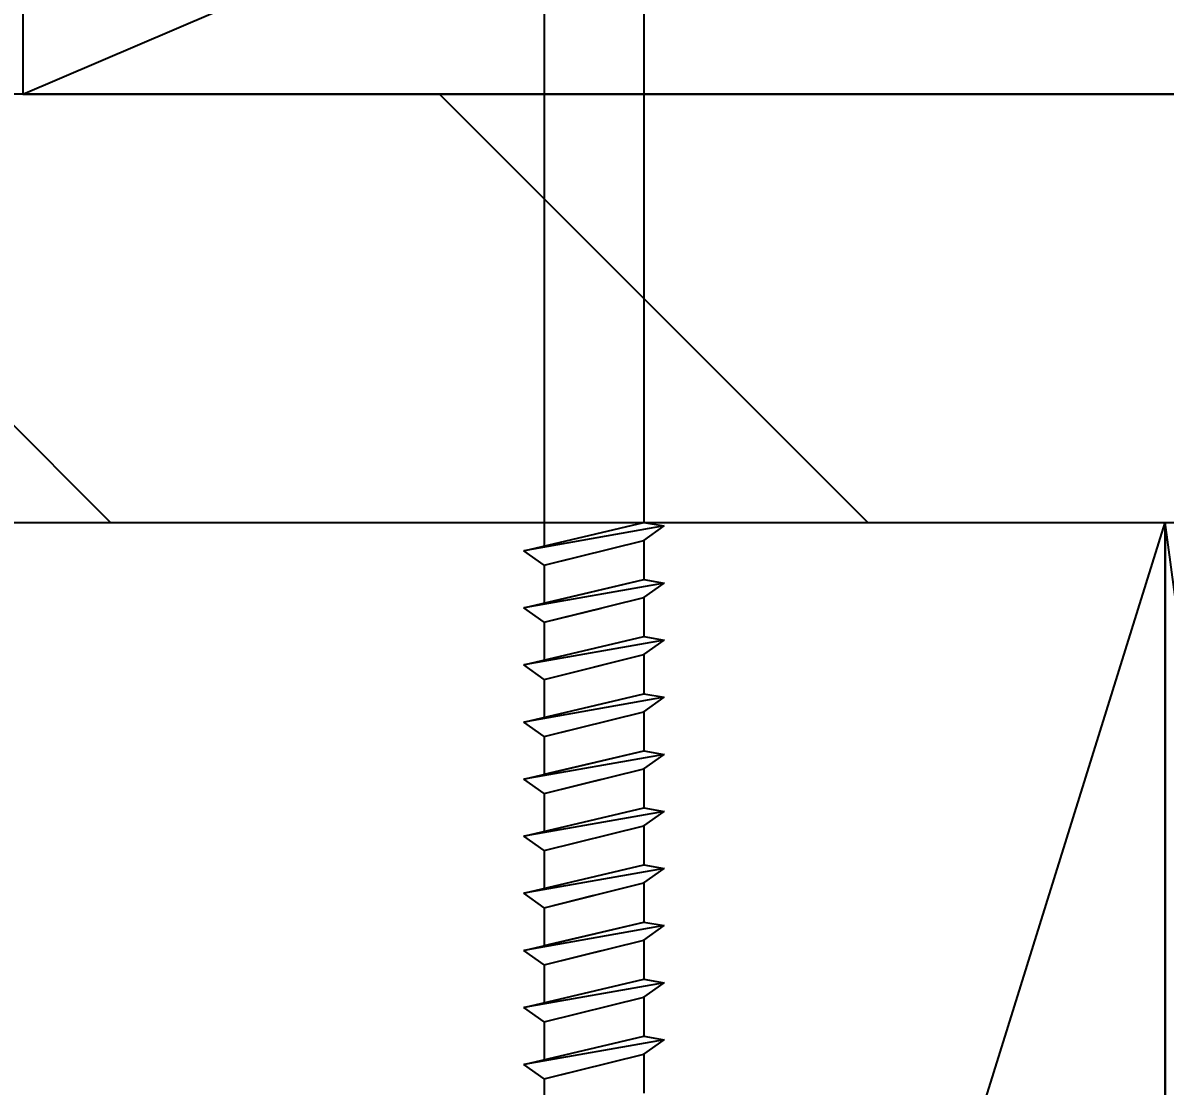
# Model space of a CAD drawing. Header units: inches. Extents: x -2661 to 42767, y -1222 to 9099.
# Drawn here: x -2229.304 to -2227.304, y 2658.779 to 2660.641 of the extents above; entities that cross this region are included whole.
import ezdxf
from ezdxf import colors
from ezdxf.entities.mleader import LeaderData, LeaderLine
from ezdxf.math import Vec2, Vec3

# ---------------------------------------------------------------- set-up
doc = ezdxf.new("R2010")
doc.units = ezdxf.units.IN
doc.header["$LTSCALE"] = 12
doc.header["$MEASUREMENT"] = 0
doc.layers.get('0').update_dxf_attribs({"linetype": 'CONTINUOUS'})
for name, color, linetype in [('S-ANNO-NOTE', 4, 'CONTINUOUS'), ('S-EXISTING', 1, 'CONTINUOUS'), ('S-FASTENERS', 2, 'CONTINUOUS'), ('S-SIMPSON', 2, 'CONTINUOUS'), ('S-WOOD', 3, 'CONTINUOUS')]:
    doc.layers.add(name, color=color, linetype=linetype)
doc.styles.add('Arial', font='arial.ttf', dxfattribs={"width": 0.85})

# ---------------------------------------------------------------- blocks, each defined once
blk = doc.blocks.new('*U1162')
at = {"layer": 'S-WOOD', "color": 1}
blk.add_line((1.5, -11.25), (0, 0), dxfattribs=at)
at = {"layer": 'S-WOOD', "color": 2}
blk.add_lwpolyline([(1.5, -11.25), (0, -11.25), (0, 0), (1.5, 0)], close=True, dxfattribs=at)
blk = doc.blocks.new('*U1163')
at = {"layer": 'S-WOOD', "color": 1}
blk.add_line((1.5, 0), (0, -3.5), dxfattribs=at)
at = {"layer": 'S-WOOD', "color": 2}
blk.add_lwpolyline([(1.5, -3.5), (0, -3.5), (0, 0), (1.5, 0)], close=True, dxfattribs=at)
blk = doc.blocks.new('*U1658')
at = {"color": 0}
blk.add_line((0, 11.25), (3.5, 0), dxfattribs=at)
blk.add_lwpolyline([(0, 11.25), (0, 0), (3.5, 0), (3.5, 11.25)], close=True)
blk = doc.blocks.new('SDS.25X8-f')
at = {"layer": 'S-SIMPSON'}
for p, q in [((-0.087, -0.536), (-0.087, -3.7912)), ((0.087, -0.5316), (0.087, -3.75))]:
    blk.add_line(p, q, dxfattribs=at)
at = {"layer": 'S-SIMPSON', "color": 1}
for p, q in [((-0.123, -3.7997), (0.087, -3.75)), ((-0.123, -3.7997), (0.087, -3.75)), ((-0.123, -3.7997), (0.087, -3.75)), ((-0.123, -3.7997), (0.087, -3.75)), ((0.123, -3.7563), (-0.123, -3.7997)), ((0.123, -3.7563), (-0.123, -3.7997)), ((0.123, -3.7563), (-0.123, -3.7997)), ((0.123, -3.7563), (-0.123, -3.7997)), ((0.087, -3.75), (0.123, -3.7563)), ((0.087, -3.75), (0.123, -3.7563)), ((0.087, -3.75), (0.123, -3.7563)), ((0.087, -3.75), (0.123, -3.7563)), ((0.087, -3.7816), (0.123, -3.7563)), ((0.087, -3.7816), (0.123, -3.7563)), ((0.087, -3.7816), (0.123, -3.7563)), ((0.087, -3.7816), (0.123, -3.7563)), ((-0.087, -3.8249), (-0.123, -3.7997)), ((-0.087, -3.8249), (-0.123, -3.7997)), ((-0.087, -3.8249), (-0.123, -3.7997)), ((-0.087, -3.8249), (-0.123, -3.7997)), ((-0.087, -3.8249), (-0.123, -3.7997)), ((-0.087, -3.8249), (0.087, -3.7816)), ((-0.087, -3.8249), (0.087, -3.7816)), ((-0.087, -3.8249), (0.087, -3.7816)), ((-0.087, -3.8249), (0.087, -3.7816)), ((0.087, -3.7816), (0.087, -3.85)), ((0.087, -3.7816), (0.087, -3.85)), ((0.087, -3.7816), (0.087, -3.85)), ((0.087, -3.7816), (0.087, -3.85)), ((0.087, -3.7816), (0.087, -3.85)), ((0.087, -3.7816), (0.087, -3.85)), ((0.087, -3.7816), (0.087, -3.85)), ((0.087, -3.7816), (0.087, -3.85)), ((0.087, -3.7816), (0.087, -3.85)), ((0.087, -3.7816), (0.087, -3.85)), ((0.087, -3.7816), (0.087, -3.85)), ((0.087, -3.7816), (0.087, -3.85)), ((0.087, -3.7816), (0.087, -3.85)), ((0.087, -3.7816), (0.087, -3.85)), ((-0.087, -3.8249), (0, -3.8032)), ((-0.087, -3.8249), (-0.087, -3.8912)), ((-0.087, -3.8249), (-0.087, -3.8912)), ((-0.087, -3.8249), (-0.087, -3.8912)), ((-0.087, -3.8249), (-0.087, -3.8912)), ((-0.087, -3.8249), (-0.087, -3.8912)), ((-0.087, -3.8249), (-0.087, -3.8912)), ((-0.087, -3.8249), (-0.087, -3.8912)), ((-0.087, -3.8249), (-0.087, -3.8912)), ((-0.087, -3.8249), (-0.087, -3.8912)), ((-0.087, -3.8249), (-0.087, -3.8912)), ((-0.087, -3.8249), (-0.087, -3.8912)), ((-0.087, -3.8249), (-0.087, -3.8912)), ((-0.087, -3.8249), (-0.087, -3.8912)), ((-0.087, -3.8249), (-0.087, -3.8912)), ((-0.087, -3.8249), (-0.087, -3.8912)), ((-0.087, -3.8249), (-0.087, -3.8912)), ((-0.123, -3.8997), (0.087, -3.85)), ((-0.123, -3.8997), (0.087, -3.85)), ((-0.123, -3.8997), (0.087, -3.85)), ((-0.123, -3.8997), (0.087, -3.85)), ((-0.123, -3.8997), (0.087, -3.85)), ((-0.123, -3.8997), (0.087, -3.85)), ((-0.123, -3.8997), (0.087, -3.85)), ((-0.123, -3.8997), (0.087, -3.85)), ((0.123, -3.8563), (-0.123, -3.8997)), ((0.123, -3.8563), (-0.123, -3.8997)), ((0.123, -3.8563), (-0.123, -3.8997)), ((0.123, -3.8563), (-0.123, -3.8997)), ((0.123, -3.8563), (-0.123, -3.8997)), ((0.123, -3.8563), (-0.123, -3.8997)), ((0.123, -3.8563), (-0.123, -3.8997)), ((0.123, -3.8563), (-0.123, -3.8997)), ((0.123, -3.8563), (-0.123, -3.8997)), ((-0.087, -3.8912), (0.087, -3.85)), ((0.087, -3.85), (0.123, -3.8563)), ((0.087, -3.85), (0.123, -3.8563)), ((0.087, -3.85), (0.123, -3.8563)), ((0.087, -3.85), (0.123, -3.8563)), ((0.087, -3.85), (0.123, -3.8563)), ((0.087, -3.85), (0.123, -3.8563)), ((0.087, -3.85), (0.123, -3.8563)), ((0.087, -3.85), (0.123, -3.8563)), ((0.087, -3.85), (0.123, -3.8563)), ((0.087, -3.8816), (0.123, -3.8563)), ((0.087, -3.8816), (0.123, -3.8563)), ((0.087, -3.8816), (0.123, -3.8563)), ((0.087, -3.8816), (0.123, -3.8563)), ((0.087, -3.8816), (0.123, -3.8563)), ((0.087, -3.8816), (0.123, -3.8563)), ((0.087, -3.8816), (0.123, -3.8563)), ((0.087, -3.8816), (0.123, -3.8563)), ((0.087, -3.8816), (0.123, -3.8563)), ((-0.087, -3.9249), (-0.123, -3.8997)), ((-0.087, -3.9249), (-0.123, -3.8997)), ((-0.087, -3.9249), (-0.123, -3.8997)), ((-0.087, -3.9249), (-0.123, -3.8997)), ((-0.087, -3.9249), (-0.123, -3.8997)), ((-0.087, -3.9249), (-0.123, -3.8997)), ((-0.087, -3.9249), (-0.123, -3.8997)), ((-0.087, -3.9249), (-0.123, -3.8997)), ((-0.087, -3.9249), (-0.123, -3.8997)), ((-0.087, -3.9249), (-0.123, -3.8997)), ((-0.087, -3.9249), (-0.123, -3.8997)), ((-0.087, -3.9249), (-0.123, -3.8997)), ((-0.087, -3.9249), (-0.123, -3.8997)), ((-0.087, -3.9249), (0.087, -3.8816)), ((-0.087, -3.9249), (0.087, -3.8816)), ((-0.087, -3.9249), (0.087, -3.8816)), ((-0.087, -3.9249), (0.087, -3.8816)), ((-0.087, -3.9249), (0.087, -3.8816)), ((-0.087, -3.9249), (0.087, -3.8816)), ((-0.087, -3.9249), (0.087, -3.8816)), ((-0.087, -3.9249), (0.087, -3.8816)), ((-0.087, -3.9249), (0.087, -3.8816)), ((-0.087, -3.9249), (0.013, -3.9)), ((-0.087, -3.9249), (0.013, -3.9)), ((-0.087, -3.9249), (0.013, -3.9)), ((0.087, -3.8816), (0.087, -3.95)), ((0.087, -3.8816), (0.087, -3.95)), ((0.087, -3.8816), (0.087, -3.95)), ((0.087, -3.8816), (0.087, -3.95)), ((0.087, -3.8816), (0.087, -3.95)), ((0.087, -3.8816), (0.087, -3.95)), ((0.087, -3.8816), (0.087, -3.95)), ((0.087, -3.8816), (0.087, -3.95)), ((0.087, -3.8816), (0.087, -3.95)), ((0.087, -3.8816), (0.087, -3.95)), ((0.087, -3.8816), (0.087, -3.95)), ((0.087, -3.8816), (0.087, -3.95)), ((0.087, -3.8816), (0.087, -3.95)), ((0.087, -3.8816), (0.087, -3.95)), ((0.087, -3.8816), (0.087, -3.95)), ((0.087, -3.8816), (0.087, -3.95)), ((0.087, -3.8816), (0.087, -3.95)), ((0.087, -3.8816), (0.087, -3.95)), ((0.087, -3.8816), (0.087, -3.95)), ((0.087, -3.8816), (0.087, -3.95)), ((0.087, -3.8816), (0.087, -3.95)), ((-0.087, -3.9249), (0, -3.9032)), ((-0.087, -3.9249), (-0.087, -3.9912)), ((-0.087, -3.9249), (-0.087, -3.9912)), ((-0.087, -3.9249), (-0.087, -3.9912)), ((-0.087, -3.9249), (-0.087, -3.9912)), ((-0.087, -3.9249), (-0.087, -3.9912)), ((-0.087, -3.9249), (-0.087, -3.9912)), ((-0.087, -3.9249), (-0.087, -3.9912)), ((-0.087, -3.9249), (-0.087, -3.9912)), ((-0.087, -3.9249), (-0.087, -3.9912)), ((-0.087, -3.9249), (-0.087, -3.9912)), ((-0.087, -3.9249), (-0.087, -3.9912)), ((-0.087, -3.9249), (-0.087, -3.9912)), ((-0.087, -3.9249), (-0.087, -3.9912)), ((-0.087, -3.9249), (-0.087, -3.9912)), ((-0.087, -3.9249), (-0.087, -3.9912)), ((-0.087, -3.9249), (-0.087, -3.9912)), ((-0.087, -3.9249), (-0.087, -3.9912)), ((-0.087, -3.9249), (-0.087, -3.9912)), ((-0.087, -3.9249), (-0.087, -3.9912)), ((-0.087, -3.9249), (-0.087, -3.9912)), ((-0.087, -3.9249), (-0.087, -3.9912)), ((-0.123, -3.9997), (0.087, -3.95)), ((-0.123, -3.9997), (0.087, -3.95)), ((-0.123, -3.9997), (0.087, -3.95)), ((-0.123, -3.9997), (0.087, -3.95)), ((-0.123, -3.9997), (0.087, -3.95)), ((-0.123, -3.9997), (0.087, -3.95)), ((-0.123, -3.9997), (0.087, -3.95)), ((-0.123, -3.9997), (0.087, -3.95)), ((-0.123, -3.9997), (0.087, -3.95)), ((-0.123, -3.9997), (0.087, -3.95)), ((-0.123, -3.9997), (0.087, -3.95)), ((-0.123, -3.9997), (0.087, -3.95)), ((0.123, -3.9563), (-0.123, -3.9997)), ((0.123, -3.9563), (-0.123, -3.9997)), ((0.123, -3.9563), (-0.123, -3.9997)), ((0.123, -3.9563), (-0.123, -3.9997)), ((0.123, -3.9563), (-0.123, -3.9997)), ((0.123, -3.9563), (-0.123, -3.9997)), ((0.123, -3.9563), (-0.123, -3.9997)), ((0.123, -3.9563), (-0.123, -3.9997)), ((0.123, -3.9563), (-0.123, -3.9997)), ((0.123, -3.9563), (-0.123, -3.9997)), ((0.123, -3.9563), (-0.123, -3.9997)), ((0.123, -3.9563), (-0.123, -3.9997)), ((0.087, -3.95), (0.123, -3.9563)), ((0.087, -3.95), (0.123, -3.9563)), ((0.087, -3.95), (0.123, -3.9563)), ((0.087, -3.95), (0.123, -3.9563)), ((0.087, -3.95), (0.123, -3.9563)), ((0.087, -3.95), (0.123, -3.9563)), ((0.087, -3.95), (0.123, -3.9563)), ((0.087, -3.95), (0.123, -3.9563)), ((0.087, -3.95), (0.123, -3.9563)), ((0.087, -3.95), (0.123, -3.9563)), ((0.087, -3.95), (0.123, -3.9563)), ((0.087, -3.95), (0.123, -3.9563)), ((0.087, -3.9816), (0.123, -3.9563)), ((0.087, -3.9816), (0.123, -3.9563)), ((0.087, -3.9816), (0.123, -3.9563)), ((0.087, -3.9816), (0.123, -3.9563)), ((0.087, -3.9816), (0.123, -3.9563)), ((0.087, -3.9816), (0.123, -3.9563)), ((0.087, -3.9816), (0.123, -3.9563)), ((0.087, -3.9816), (0.123, -3.9563)), ((0.087, -3.9816), (0.123, -3.9563)), ((0.087, -3.9816), (0.123, -3.9563)), ((0.087, -3.9816), (0.123, -3.9563)), ((0.087, -3.9816), (0.123, -3.9563)), ((-0.087, -4.0249), (-0.123, -3.9997)), ((-0.087, -4.0249), (-0.123, -3.9997)), ((-0.087, -4.0249), (-0.123, -3.9997)), ((-0.087, -4.0249), (-0.123, -3.9997)), ((-0.087, -4.0249), (-0.123, -3.9997)), ((-0.087, -4.0249), (-0.123, -3.9997)), ((-0.087, -4.0249), (-0.123, -3.9997)), ((-0.087, -4.0249), (-0.123, -3.9997)), ((-0.087, -4.0249), (-0.123, -3.9997)), ((-0.087, -4.0249), (-0.123, -3.9997)), ((-0.087, -4.0249), (-0.123, -3.9997)), ((-0.087, -4.0249), (-0.123, -3.9997)), ((-0.087, -4.0249), (-0.123, -3.9997)), ((-0.087, -4.0249), (-0.123, -3.9997)), ((-0.087, -4.0249), (-0.123, -3.9997)), ((-0.087, -4.0249), (0.087, -3.9816)), ((-0.087, -4.0249), (0.087, -3.9816)), ((-0.087, -4.0249), (0.087, -3.9816)), ((-0.087, -4.0249), (0.087, -3.9816)), ((-0.087, -4.0249), (0.087, -3.9816)), ((-0.087, -4.0249), (0.087, -3.9816)), ((-0.087, -4.0249), (0.087, -3.9816)), ((-0.087, -4.0249), (0.087, -3.9816)), ((-0.087, -4.0249), (0.087, -3.9816)), ((-0.087, -4.0249), (0.087, -3.9816)), ((-0.087, -4.0249), (0.087, -3.9816)), ((-0.087, -4.0249), (0.087, -3.9816)), ((-0.087, -4.0249), (0.013, -4)), ((-0.087, -4.0249), (0.013, -4)), ((-0.087, -4.0249), (0.013, -4)), ((0.087, -3.9816), (0.087, -4.05)), ((0.087, -3.9816), (0.087, -4.05)), ((0.087, -3.9816), (0.087, -4.05)), ((0.087, -3.9816), (0.087, -4.05)), ((0.087, -3.9816), (0.087, -4.05)), ((0.087, -3.9816), (0.087, -4.05)), ((0.087, -3.9816), (0.087, -4.05)), ((0.087, -3.9816), (0.087, -4.05)), ((0.087, -3.9816), (0.087, -4.05)), ((0.087, -3.9816), (0.087, -4.05)), ((0.087, -3.9816), (0.087, -4.05)), ((0.087, -3.9816), (0.087, -4.05)), ((0.087, -3.9816), (0.087, -4.05)), ((0.087, -3.9816), (0.087, -4.05)), ((0.087, -3.9816), (0.087, -4.05)), ((0.087, -3.9816), (0.087, -4.05)), ((0.087, -3.9816), (0.087, -4.05)), ((0.087, -3.9816), (0.087, -4.05)), ((0.087, -3.9816), (0.087, -4.05)), ((0.087, -3.9816), (0.087, -4.05)), ((0.087, -3.9816), (0.087, -4.05)), ((0.087, -3.9816), (0.087, -4.05)), ((0.087, -3.9816), (0.087, -4.05)), ((0.087, -3.9816), (0.087, -4.05)), ((0.087, -3.9816), (0.087, -4.05)), ((-0.087, -4.0249), (-0.087, -4.0912)), ((-0.087, -4.0249), (-0.087, -4.0912)), ((-0.087, -4.0249), (-0.087, -4.0912)), ((-0.087, -4.0249), (-0.087, -4.0912)), ((-0.087, -4.0249), (-0.087, -4.0912)), ((-0.087, -4.0249), (-0.087, -4.0912)), ((-0.087, -4.0249), (-0.087, -4.0912)), ((-0.087, -4.0249), (-0.087, -4.0912)), ((-0.087, -4.0249), (-0.087, -4.0912)), ((-0.087, -4.0249), (-0.087, -4.0912)), ((-0.087, -4.0249), (-0.087, -4.0912)), ((-0.087, -4.0249), (-0.087, -4.0912)), ((-0.087, -4.0249), (-0.087, -4.0912)), ((-0.087, -4.0249), (-0.087, -4.0912)), ((-0.087, -4.0249), (-0.087, -4.0912)), ((-0.087, -4.0249), (-0.087, -4.0912)), ((-0.087, -4.0249), (-0.087, -4.0912)), ((-0.087, -4.0249), (-0.087, -4.0912)), ((-0.087, -4.0249), (-0.087, -4.0912)), ((-0.087, -4.0249), (-0.087, -4.0912)), ((-0.087, -4.0249), (-0.087, -4.0912)), ((-0.087, -4.0249), (-0.087, -4.0912)), ((-0.087, -4.0249), (-0.087, -4.0912)), ((-0.087, -4.0249), (-0.087, -4.0912)), ((-0.087, -4.0249), (-0.087, -4.0912)), ((-0.123, -4.0997), (0.087, -4.05)), ((-0.123, -4.0997), (0.087, -4.05)), ((-0.123, -4.0997), (0.087, -4.05)), ((-0.123, -4.0997), (0.087, -4.05)), ((-0.123, -4.0997), (0.087, -4.05)), ((-0.123, -4.0997), (0.087, -4.05)), ((-0.123, -4.0997), (0.087, -4.05)), ((-0.123, -4.0997), (0.087, -4.05)), ((-0.123, -4.0997), (0.087, -4.05)), ((-0.123, -4.0997), (0.087, -4.05)), ((-0.123, -4.0997), (0.087, -4.05)), ((-0.123, -4.0997), (0.087, -4.05)), ((-0.123, -4.0997), (0.087, -4.05)), ((-0.123, -4.0997), (0.087, -4.05)), ((-0.123, -4.0997), (0.087, -4.05)), ((-0.123, -4.0997), (0.087, -4.05)), ((-0.123, -4.0997), (0.087, -4.05)), ((-0.123, -4.0997), (0.087, -4.05)), ((-0.123, -4.0997), (0.087, -4.05)), ((0.123, -4.0563), (-0.123, -4.0997)), ((0.123, -4.0563), (-0.123, -4.0997)), ((0.123, -4.0563), (-0.123, -4.0997)), ((0.123, -4.0563), (-0.123, -4.0997)), ((0.123, -4.0563), (-0.123, -4.0997)), ((0.123, -4.0563), (-0.123, -4.0997)), ((0.123, -4.0563), (-0.123, -4.0997)), ((0.123, -4.0563), (-0.123, -4.0997)), ((0.123, -4.0563), (-0.123, -4.0997)), ((0.123, -4.0563), (-0.123, -4.0997)), ((0.123, -4.0563), (-0.123, -4.0997)), ((0.123, -4.0563), (-0.123, -4.0997)), ((0.123, -4.0563), (-0.123, -4.0997)), ((0.123, -4.0563), (-0.123, -4.0997)), ((0.123, -4.0563), (-0.123, -4.0997)), ((0.123, -4.0563), (-0.123, -4.0997)), ((0.123, -4.0563), (-0.123, -4.0997)), ((0.123, -4.0563), (-0.123, -4.0997)), ((0.123, -4.0563), (-0.123, -4.0997)), ((0.087, -4.05), (0.123, -4.0563)), ((0.087, -4.05), (0.123, -4.0563)), ((0.087, -4.05), (0.123, -4.0563)), ((0.087, -4.05), (0.123, -4.0563)), ((0.087, -4.05), (0.123, -4.0563)), ((0.087, -4.05), (0.123, -4.0563)), ((0.087, -4.05), (0.123, -4.0563)), ((0.087, -4.05), (0.123, -4.0563)), ((0.087, -4.05), (0.123, -4.0563)), ((0.087, -4.05), (0.123, -4.0563)), ((0.087, -4.05), (0.123, -4.0563)), ((0.087, -4.05), (0.123, -4.0563)), ((0.087, -4.05), (0.123, -4.0563)), ((0.087, -4.05), (0.123, -4.0563)), ((0.087, -4.05), (0.123, -4.0563)), ((0.087, -4.05), (0.123, -4.0563)), ((0.087, -4.05), (0.123, -4.0563)), ((0.087, -4.05), (0.123, -4.0563)), ((0.087, -4.05), (0.123, -4.0563)), ((0.087, -4.0816), (0.123, -4.0563)), ((0.087, -4.0816), (0.123, -4.0563)), ((0.087, -4.0816), (0.123, -4.0563)), ((0.087, -4.0816), (0.123, -4.0563)), ((0.087, -4.0816), (0.123, -4.0563)), ((0.087, -4.0816), (0.123, -4.0563)), ((0.087, -4.0816), (0.123, -4.0563)), ((0.087, -4.0816), (0.123, -4.0563)), ((0.087, -4.0816), (0.123, -4.0563)), ((0.087, -4.0816), (0.123, -4.0563)), ((0.087, -4.0816), (0.123, -4.0563)), ((0.087, -4.0816), (0.123, -4.0563)), ((0.087, -4.0816), (0.123, -4.0563)), ((0.087, -4.0816), (0.123, -4.0563)), ((0.087, -4.0816), (0.123, -4.0563)), ((0.087, -4.0816), (0.123, -4.0563)), ((0.087, -4.0816), (0.123, -4.0563)), ((0.087, -4.0816), (0.123, -4.0563)), ((0.087, -4.0816), (0.123, -4.0563)), ((-0.087, -4.1249), (-0.123, -4.0997)), ((-0.087, -4.1249), (-0.123, -4.0997)), ((-0.087, -4.1249), (-0.123, -4.0997)), ((-0.087, -4.1249), (-0.123, -4.0997)), ((-0.087, -4.1249), (-0.123, -4.0997)), ((-0.087, -4.1249), (-0.123, -4.0997)), ((-0.087, -4.1249), (-0.123, -4.0997)), ((-0.087, -4.1249), (-0.123, -4.0997)), ((-0.087, -4.1249), (-0.123, -4.0997)), ((-0.087, -4.1249), (-0.123, -4.0997)), ((-0.087, -4.1249), (-0.123, -4.0997)), ((-0.087, -4.1249), (-0.123, -4.0997)), ((-0.087, -4.1249), (-0.123, -4.0997)), ((-0.087, -4.1249), (-0.123, -4.0997)), ((-0.087, -4.1249), (-0.123, -4.0997)), ((-0.087, -4.1249), (-0.123, -4.0997)), ((-0.087, -4.1249), (-0.123, -4.0997)), ((-0.087, -4.1249), (-0.123, -4.0997)), ((-0.087, -4.1249), (-0.123, -4.0997)), ((-0.087, -4.1249), (-0.123, -4.0997)), ((-0.087, -4.1249), (-0.123, -4.0997)), ((-0.087, -4.1249), (-0.123, -4.0997)), ((-0.087, -4.1249), (-0.123, -4.0997)), ((-0.087, -4.1249), (0.087, -4.0816)), ((-0.087, -4.1249), (0.087, -4.0816)), ((-0.087, -4.1249), (0.087, -4.0816)), ((-0.087, -4.1249), (0.087, -4.0816)), ((-0.087, -4.1249), (0.087, -4.0816)), ((-0.087, -4.1249), (0.087, -4.0816)), ((-0.087, -4.1249), (0.087, -4.0816)), ((-0.087, -4.1249), (0.087, -4.0816)), ((-0.087, -4.1249), (0.087, -4.0816)), ((-0.087, -4.1249), (0.087, -4.0816)), ((-0.087, -4.1249), (0.087, -4.0816)), ((-0.087, -4.1249), (0.087, -4.0816)), ((-0.087, -4.1249), (0.087, -4.0816)), ((-0.087, -4.1249), (0.087, -4.0816)), ((-0.087, -4.1249), (0.087, -4.0816)), ((-0.087, -4.1249), (0.087, -4.0816)), ((-0.087, -4.1249), (0.087, -4.0816)), ((-0.087, -4.1249), (0.087, -4.0816)), ((-0.087, -4.1249), (0.087, -4.0816)), ((0.087, -4.0816), (0.087, -4.15)), ((0.087, -4.0816), (0.087, -4.15)), ((0.087, -4.0816), (0.087, -4.15)), ((0.087, -4.0816), (0.087, -4.15)), ((0.087, -4.0816), (0.087, -4.15)), ((0.087, -4.0816), (0.087, -4.15)), ((0.087, -4.0816), (0.087, -4.15)), ((0.087, -4.0816), (0.087, -4.15)), ((0.087, -4.0816), (0.087, -4.15)), ((0.087, -4.0816), (0.087, -4.15)), ((0.087, -4.0816), (0.087, -4.15)), ((0.087, -4.0816), (0.087, -4.15)), ((-0.087, -4.1249), (0, -4.1032)), ((-0.087, -4.1249), (0, -4.1032)), ((-0.087, -4.1249), (0, -4.1032)), ((-0.087, -4.1249), (0, -4.1032)), ((-0.087, -4.1249), (-0.087, -4.1912)), ((-0.087, -4.1249), (-0.087, -4.1912)), ((-0.087, -4.1249), (-0.087, -4.1912)), ((-0.087, -4.1249), (-0.087, -4.1912)), ((-0.087, -4.1249), (-0.087, -4.1912)), ((-0.087, -4.1249), (-0.087, -4.1912)), ((-0.087, -4.1249), (-0.087, -4.1912)), ((-0.087, -4.1249), (-0.087, -4.1912)), ((-0.087, -4.1249), (-0.087, -4.1912)), ((-0.087, -4.1249), (-0.087, -4.1912)), ((-0.087, -4.1249), (-0.087, -4.1912)), ((-0.087, -4.1249), (-0.087, -4.1912)), ((-0.087, -4.1249), (-0.087, -4.1912)), ((-0.087, -4.1249), (-0.087, -4.1912)), ((-0.123, -4.1997), (0.087, -4.15)), ((-0.123, -4.1997), (0.087, -4.15)), ((-0.123, -4.1997), (0.087, -4.15)), ((-0.123, -4.1997), (0.087, -4.15)), ((-0.123, -4.1997), (0.087, -4.15)), ((-0.123, -4.1997), (0.087, -4.15)), ((-0.123, -4.1997), (0.087, -4.15)), ((-0.123, -4.1997), (0.087, -4.15)), ((0.123, -4.1563), (-0.123, -4.1997)), ((0.123, -4.1563), (-0.123, -4.1997)), ((0.123, -4.1563), (-0.123, -4.1997)), ((0.123, -4.1563), (-0.123, -4.1997)), ((0.123, -4.1563), (-0.123, -4.1997)), ((0.123, -4.1563), (-0.123, -4.1997)), ((0.123, -4.1563), (-0.123, -4.1997)), ((0.123, -4.1563), (-0.123, -4.1997)), ((0.123, -4.1563), (-0.123, -4.1997)), ((-0.087, -4.1912), (0.087, -4.15)), ((0.087, -4.15), (0.123, -4.1563)), ((0.087, -4.15), (0.123, -4.1563)), ((0.087, -4.15), (0.123, -4.1563)), ((0.087, -4.15), (0.123, -4.1563)), ((0.087, -4.15), (0.123, -4.1563)), ((0.087, -4.15), (0.123, -4.1563)), ((0.087, -4.15), (0.123, -4.1563)), ((0.087, -4.15), (0.123, -4.1563)), ((0.087, -4.15), (0.123, -4.1563)), ((0.087, -4.1816), (0.123, -4.1563)), ((0.087, -4.1816), (0.123, -4.1563)), ((0.087, -4.1816), (0.123, -4.1563)), ((0.087, -4.1816), (0.123, -4.1563)), ((0.087, -4.1816), (0.123, -4.1563)), ((0.087, -4.1816), (0.123, -4.1563)), ((0.087, -4.1816), (0.123, -4.1563)), ((0.087, -4.1816), (0.123, -4.1563)), ((0.087, -4.1816), (0.123, -4.1563)), ((-0.087, -4.2249), (-0.123, -4.1997)), ((-0.087, -4.2249), (-0.123, -4.1997)), ((-0.087, -4.2249), (-0.123, -4.1997)), ((-0.087, -4.2249), (-0.123, -4.1997)), ((-0.087, -4.2249), (-0.123, -4.1997)), ((-0.087, -4.2249), (-0.123, -4.1997)), ((-0.087, -4.2249), (-0.123, -4.1997)), ((-0.087, -4.2249), (-0.123, -4.1997)), ((-0.087, -4.2249), (-0.123, -4.1997)), ((-0.087, -4.2249), (-0.123, -4.1997)), ((-0.087, -4.2249), (-0.123, -4.1997)), ((-0.087, -4.2249), (-0.123, -4.1997)), ((-0.087, -4.2249), (-0.123, -4.1997)), ((-0.087, -4.2249), (0.087, -4.1816)), ((-0.087, -4.2249), (0.087, -4.1816)), ((-0.087, -4.2249), (0.087, -4.1816)), ((-0.087, -4.2249), (0.087, -4.1816)), ((-0.087, -4.2249), (0.087, -4.1816)), ((-0.087, -4.2249), (0.087, -4.1816)), ((-0.087, -4.2249), (0.087, -4.1816)), ((-0.087, -4.2249), (0.087, -4.1816)), ((-0.087, -4.2249), (0.087, -4.1816)), ((-0.087, -4.2249), (0.013, -4.2)), ((-0.087, -4.2249), (0.013, -4.2)), ((-0.087, -4.2249), (0.013, -4.2)), ((0.087, -4.1816), (0.087, -4.25)), ((0.087, -4.1816), (0.087, -4.25)), ((0.087, -4.1816), (0.087, -4.25)), ((0.087, -4.1816), (0.087, -4.25)), ((0.087, -4.1816), (0.087, -4.25)), ((0.087, -4.1816), (0.087, -4.25)), ((0.087, -4.1816), (0.087, -4.25)), ((0.087, -4.1816), (0.087, -4.25)), ((0.087, -4.1816), (0.087, -4.25)), ((0.087, -4.1816), (0.087, -4.25)), ((0.087, -4.1816), (0.087, -4.25)), ((0.087, -4.1816), (0.087, -4.25)), ((0.087, -4.1816), (0.087, -4.25)), ((0.087, -4.1816), (0.087, -4.25)), ((0.087, -4.1816), (0.087, -4.25)), ((0.087, -4.1816), (0.087, -4.25)), ((0.087, -4.1816), (0.087, -4.25)), ((-0.087, -4.2249), (0, -4.2032)), ((-0.087, -4.2249), (-0.087, -4.2912)), ((-0.087, -4.2249), (-0.087, -4.2912)), ((-0.087, -4.2249), (-0.087, -4.2912)), ((-0.087, -4.2249), (-0.087, -4.2912)), ((-0.087, -4.2249), (-0.087, -4.2912)), ((-0.087, -4.2249), (-0.087, -4.2912)), ((-0.087, -4.2249), (-0.087, -4.2912)), ((-0.087, -4.2249), (-0.087, -4.2912)), ((-0.087, -4.2249), (-0.087, -4.2912)), ((-0.087, -4.2249), (-0.087, -4.2912)), ((-0.087, -4.2249), (-0.087, -4.2912)), ((-0.087, -4.2249), (-0.087, -4.2912)), ((-0.087, -4.2249), (-0.087, -4.2912)), ((-0.087, -4.2249), (-0.087, -4.2912)), ((-0.087, -4.2249), (-0.087, -4.2912)), ((-0.087, -4.2249), (-0.087, -4.2912)), ((-0.123, -4.2997), (0.087, -4.25)), ((-0.123, -4.2997), (0.087, -4.25)), ((-0.123, -4.2997), (0.087, -4.25)), ((-0.123, -4.2997), (0.087, -4.25)), ((-0.123, -4.2997), (0.087, -4.25)), ((-0.123, -4.2997), (0.087, -4.25)), ((-0.123, -4.2997), (0.087, -4.25)), ((-0.123, -4.2997), (0.087, -4.25)), ((-0.123, -4.2997), (0.087, -4.25)), ((-0.123, -4.2997), (0.087, -4.25)), ((-0.123, -4.2997), (0.087, -4.25)), ((-0.123, -4.2997), (0.087, -4.25)), ((0.123, -4.2563), (-0.123, -4.2997)), ((0.123, -4.2563), (-0.123, -4.2997)), ((0.123, -4.2563), (-0.123, -4.2997)), ((0.123, -4.2563), (-0.123, -4.2997)), ((0.123, -4.2563), (-0.123, -4.2997)), ((0.123, -4.2563), (-0.123, -4.2997)), ((0.123, -4.2563), (-0.123, -4.2997)), ((0.123, -4.2563), (-0.123, -4.2997)), ((0.123, -4.2563), (-0.123, -4.2997)), ((0.123, -4.2563), (-0.123, -4.2997)), ((0.123, -4.2563), (-0.123, -4.2997)), ((0.123, -4.2563), (-0.123, -4.2997)), ((0.087, -4.25), (0.123, -4.2563)), ((0.087, -4.25), (0.123, -4.2563)), ((0.087, -4.25), (0.123, -4.2563)), ((0.087, -4.25), (0.123, -4.2563)), ((0.087, -4.25), (0.123, -4.2563)), ((0.087, -4.25), (0.123, -4.2563)), ((0.087, -4.25), (0.123, -4.2563)), ((0.087, -4.25), (0.123, -4.2563)), ((0.087, -4.25), (0.123, -4.2563)), ((0.087, -4.25), (0.123, -4.2563)), ((0.087, -4.25), (0.123, -4.2563)), ((0.087, -4.25), (0.123, -4.2563)), ((0.087, -4.2816), (0.123, -4.2563)), ((0.087, -4.2816), (0.123, -4.2563)), ((0.087, -4.2816), (0.123, -4.2563)), ((0.087, -4.2816), (0.123, -4.2563)), ((0.087, -4.2816), (0.123, -4.2563)), ((0.087, -4.2816), (0.123, -4.2563)), ((0.087, -4.2816), (0.123, -4.2563)), ((0.087, -4.2816), (0.123, -4.2563)), ((0.087, -4.2816), (0.123, -4.2563)), ((0.087, -4.2816), (0.123, -4.2563)), ((0.087, -4.2816), (0.123, -4.2563)), ((0.087, -4.2816), (0.123, -4.2563)), ((-0.087, -4.3249), (-0.123, -4.2997)), ((-0.087, -4.3249), (-0.123, -4.2997)), ((-0.087, -4.3249), (-0.123, -4.2997)), ((-0.087, -4.3249), (-0.123, -4.2997)), ((-0.087, -4.3249), (-0.123, -4.2997)), ((-0.087, -4.3249), (-0.123, -4.2997)), ((-0.087, -4.3249), (-0.123, -4.2997)), ((-0.087, -4.3249), (-0.123, -4.2997)), ((-0.087, -4.3249), (-0.123, -4.2997)), ((-0.087, -4.3249), (-0.123, -4.2997)), ((-0.087, -4.3249), (-0.123, -4.2997)), ((-0.087, -4.3249), (-0.123, -4.2997)), ((-0.087, -4.3249), (0.087, -4.2816)), ((-0.087, -4.3249), (0.087, -4.2816)), ((-0.087, -4.3249), (0.087, -4.2816)), ((-0.087, -4.3249), (0.087, -4.2816)), ((-0.087, -4.3249), (0.087, -4.2816)), ((-0.087, -4.3249), (0.087, -4.2816)), ((-0.087, -4.3249), (0.087, -4.2816)), ((-0.087, -4.3249), (0.087, -4.2816)), ((-0.087, -4.3249), (0.087, -4.2816)), ((-0.087, -4.3249), (0.087, -4.2816)), ((-0.087, -4.3249), (0.087, -4.2816)), ((-0.087, -4.3249), (0.087, -4.2816)), ((0.087, -4.2816), (0.087, -4.35)), ((0.087, -4.2816), (0.087, -4.35)), ((0.087, -4.2816), (0.087, -4.35)), ((0.087, -4.2816), (0.087, -4.35)), ((0.087, -4.2816), (0.087, -4.35)), ((0.087, -4.2816), (0.087, -4.35)), ((0.087, -4.2816), (0.087, -4.35)), ((0.087, -4.2816), (0.087, -4.35)), ((0.087, -4.2816), (0.087, -4.35)), ((0.087, -4.2816), (0.087, -4.35)), ((0.087, -4.2816), (0.087, -4.35)), ((0.087, -4.2816), (0.087, -4.35)), ((0.087, -4.2816), (0.087, -4.35)), ((0.087, -4.2816), (0.087, -4.35)), ((0.087, -4.2816), (0.087, -4.35)), ((0.087, -4.2816), (0.087, -4.35)), ((0.087, -4.2816), (0.087, -4.35)), ((-0.087, -4.3249), (-0.087, -4.3912)), ((-0.087, -4.3249), (-0.087, -4.3912)), ((-0.087, -4.3249), (-0.087, -4.3912)), ((-0.087, -4.3249), (-0.087, -4.3912)), ((-0.087, -4.3249), (-0.087, -4.3912)), ((-0.087, -4.3249), (-0.087, -4.3912)), ((-0.087, -4.3249), (-0.087, -4.3912)), ((-0.087, -4.3249), (-0.087, -4.3912)), ((-0.087, -4.3249), (-0.087, -4.3912)), ((-0.087, -4.3249), (-0.087, -4.3912)), ((-0.087, -4.3249), (-0.087, -4.3912)), ((-0.087, -4.3249), (-0.087, -4.3912)), ((-0.087, -4.3249), (-0.087, -4.3912)), ((-0.087, -4.3249), (-0.087, -4.3912)), ((-0.087, -4.3249), (-0.087, -4.3912)), ((-0.087, -4.3249), (-0.087, -4.3912)), ((-0.087, -4.3249), (-0.087, -4.3912)), ((-0.123, -4.3997), (0.087, -4.35)), ((-0.123, -4.3997), (0.087, -4.35)), ((-0.123, -4.3997), (0.087, -4.35)), ((-0.123, -4.3997), (0.087, -4.35)), ((-0.123, -4.3997), (0.087, -4.35)), ((-0.123, -4.3997), (0.087, -4.35)), ((-0.123, -4.3997), (0.087, -4.35)), ((-0.123, -4.3997), (0.087, -4.35)), ((-0.123, -4.3997), (0.087, -4.35)), ((-0.123, -4.3997), (0.087, -4.35)), ((-0.123, -4.3997), (0.087, -4.35)), ((-0.123, -4.3997), (0.087, -4.35)), ((-0.123, -4.3997), (0.087, -4.35)), ((-0.123, -4.3997), (0.087, -4.35)), ((-0.123, -4.3997), (0.087, -4.35)), ((0.123, -4.3563), (-0.123, -4.3997)), ((0.123, -4.3563), (-0.123, -4.3997)), ((0.123, -4.3563), (-0.123, -4.3997)), ((0.123, -4.3563), (-0.123, -4.3997)), ((0.123, -4.3563), (-0.123, -4.3997)), ((0.123, -4.3563), (-0.123, -4.3997)), ((0.123, -4.3563), (-0.123, -4.3997)), ((0.123, -4.3563), (-0.123, -4.3997)), ((0.123, -4.3563), (-0.123, -4.3997)), ((0.123, -4.3563), (-0.123, -4.3997)), ((0.123, -4.3563), (-0.123, -4.3997)), ((0.123, -4.3563), (-0.123, -4.3997)), ((0.123, -4.3563), (-0.123, -4.3997)), ((0.123, -4.3563), (-0.123, -4.3997)), ((0.123, -4.3563), (-0.123, -4.3997)), ((0.087, -4.35), (0.123, -4.3563)), ((0.087, -4.35), (0.123, -4.3563)), ((0.087, -4.35), (0.123, -4.3563)), ((0.087, -4.35), (0.123, -4.3563)), ((0.087, -4.35), (0.123, -4.3563)), ((0.087, -4.35), (0.123, -4.3563)), ((0.087, -4.35), (0.123, -4.3563)), ((0.087, -4.35), (0.123, -4.3563)), ((0.087, -4.35), (0.123, -4.3563)), ((0.087, -4.35), (0.123, -4.3563)), ((0.087, -4.35), (0.123, -4.3563)), ((0.087, -4.35), (0.123, -4.3563)), ((0.087, -4.35), (0.123, -4.3563)), ((0.087, -4.35), (0.123, -4.3563)), ((0.087, -4.35), (0.123, -4.3563)), ((0.087, -4.3816), (0.123, -4.3563)), ((0.087, -4.3816), (0.123, -4.3563)), ((0.087, -4.3816), (0.123, -4.3563)), ((0.087, -4.3816), (0.123, -4.3563)), ((0.087, -4.3816), (0.123, -4.3563)), ((0.087, -4.3816), (0.123, -4.3563)), ((0.087, -4.3816), (0.123, -4.3563)), ((0.087, -4.3816), (0.123, -4.3563)), ((0.087, -4.3816), (0.123, -4.3563)), ((0.087, -4.3816), (0.123, -4.3563)), ((0.087, -4.3816), (0.123, -4.3563)), ((0.087, -4.3816), (0.123, -4.3563)), ((0.087, -4.3816), (0.123, -4.3563)), ((0.087, -4.3816), (0.123, -4.3563)), ((0.087, -4.3816), (0.123, -4.3563)), ((-0.087, -4.4249), (-0.123, -4.3997)), ((-0.087, -4.4249), (-0.123, -4.3997)), ((-0.087, -4.4249), (-0.123, -4.3997)), ((-0.087, -4.4249), (-0.123, -4.3997)), ((-0.087, -4.4249), (-0.123, -4.3997)), ((-0.087, -4.4249), (-0.123, -4.3997)), ((-0.087, -4.4249), (-0.123, -4.3997)), ((-0.087, -4.4249), (-0.123, -4.3997)), ((-0.087, -4.4249), (-0.123, -4.3997)), ((-0.087, -4.4249), (-0.123, -4.3997)), ((-0.087, -4.4249), (-0.123, -4.3997)), ((-0.087, -4.4249), (-0.123, -4.3997)), ((-0.087, -4.4249), (-0.123, -4.3997)), ((-0.087, -4.4249), (-0.123, -4.3997)), ((-0.087, -4.4249), (-0.123, -4.3997)), ((-0.087, -4.4249), (-0.123, -4.3997)), ((-0.087, -4.4249), (-0.123, -4.3997)), ((-0.087, -4.4249), (-0.123, -4.3997)), ((-0.087, -4.4249), (0.087, -4.3816)), ((-0.087, -4.4249), (0.087, -4.3816)), ((-0.087, -4.4249), (0.087, -4.3816)), ((-0.087, -4.4249), (0.087, -4.3816)), ((-0.087, -4.4249), (0.087, -4.3816)), ((-0.087, -4.4249), (0.087, -4.3816)), ((-0.087, -4.4249), (0.087, -4.3816)), ((-0.087, -4.4249), (0.087, -4.3816)), ((-0.087, -4.4249), (0.087, -4.3816)), ((-0.087, -4.4249), (0.087, -4.3816)), ((-0.087, -4.4249), (0.087, -4.3816)), ((-0.087, -4.4249), (0.087, -4.3816)), ((-0.087, -4.4249), (0.087, -4.3816)), ((-0.087, -4.4249), (0.087, -4.3816)), ((-0.087, -4.4249), (0.087, -4.3816)), ((0.087, -4.3816), (0.087, -4.45)), ((0.087, -4.3816), (0.087, -4.45)), ((0.087, -4.3816), (0.087, -4.45)), ((0.087, -4.3816), (0.087, -4.45)), ((0.087, -4.3816), (0.087, -4.45)), ((0.087, -4.3816), (0.087, -4.45)), ((0.087, -4.3816), (0.087, -4.45)), ((0.087, -4.3816), (0.087, -4.45)), ((0.087, -4.3816), (0.087, -4.45)), ((0.087, -4.3816), (0.087, -4.45)), ((0.087, -4.3816), (0.087, -4.45)), ((0.087, -4.3816), (0.087, -4.45)), ((0.087, -4.3816), (0.087, -4.45)), ((0.087, -4.3816), (0.087, -4.45)), ((0.087, -4.3816), (0.087, -4.45)), ((0.087, -4.3816), (0.087, -4.45)), ((0.087, -4.3816), (0.087, -4.45)), ((0.087, -4.3816), (0.087, -4.45)), ((-0.087, -4.4249), (0, -4.4032)), ((-0.087, -4.4249), (0, -4.4032)), ((-0.087, -4.4249), (0, -4.4032)), ((-0.087, -4.4249), (-0.087, -4.4912)), ((-0.087, -4.4249), (-0.087, -4.4912)), ((-0.087, -4.4249), (-0.087, -4.4912)), ((-0.087, -4.4249), (-0.087, -4.4912)), ((-0.087, -4.4249), (-0.087, -4.4912)), ((-0.087, -4.4249), (-0.087, -4.4912)), ((-0.087, -4.4249), (-0.087, -4.4912)), ((-0.087, -4.4249), (-0.087, -4.4912)), ((-0.087, -4.4249), (-0.087, -4.4912)), ((-0.087, -4.4249), (-0.087, -4.4912)), ((-0.087, -4.4249), (-0.087, -4.4912)), ((-0.087, -4.4249), (-0.087, -4.4912)), ((-0.123, -4.4997), (0.087, -4.45)), ((-0.123, -4.4997), (0.087, -4.45)), ((-0.123, -4.4997), (0.087, -4.45)), ((-0.123, -4.4997), (0.087, -4.45)), ((-0.123, -4.4997), (0.087, -4.45)), ((-0.123, -4.4997), (0.087, -4.45)), ((-0.123, -4.4997), (0.087, -4.45)), ((-0.123, -4.4997), (0.087, -4.45)), ((0.123, -4.4563), (-0.123, -4.4997)), ((0.123, -4.4563), (-0.123, -4.4997)), ((0.123, -4.4563), (-0.123, -4.4997)), ((0.123, -4.4563), (-0.123, -4.4997)), ((0.123, -4.4563), (-0.123, -4.4997)), ((0.123, -4.4563), (-0.123, -4.4997)), ((0.123, -4.4563), (-0.123, -4.4997)), ((0.123, -4.4563), (-0.123, -4.4997)), ((0.123, -4.4563), (-0.123, -4.4997)), ((-0.087, -4.4912), (0.087, -4.45)), ((0.087, -4.45), (0.123, -4.4563)), ((0.087, -4.45), (0.123, -4.4563)), ((0.087, -4.45), (0.123, -4.4563)), ((0.087, -4.45), (0.123, -4.4563)), ((0.087, -4.45), (0.123, -4.4563)), ((0.087, -4.45), (0.123, -4.4563)), ((0.087, -4.45), (0.123, -4.4563)), ((0.087, -4.45), (0.123, -4.4563)), ((0.087, -4.45), (0.123, -4.4563)), ((0.087, -4.4816), (0.123, -4.4563)), ((0.087, -4.4816), (0.123, -4.4563)), ((0.087, -4.4816), (0.123, -4.4563)), ((0.087, -4.4816), (0.123, -4.4563)), ((0.087, -4.4816), (0.123, -4.4563)), ((0.087, -4.4816), (0.123, -4.4563)), ((0.087, -4.4816), (0.123, -4.4563)), ((0.087, -4.4816), (0.123, -4.4563)), ((0.087, -4.4816), (0.123, -4.4563)), ((-0.087, -4.5249), (-0.123, -4.4997)), ((-0.087, -4.5249), (-0.123, -4.4997)), ((-0.087, -4.5249), (-0.123, -4.4997)), ((-0.087, -4.5249), (-0.123, -4.4997)), ((-0.087, -4.5249), (-0.123, -4.4997)), ((-0.087, -4.5249), (-0.123, -4.4997)), ((-0.087, -4.5249), (-0.123, -4.4997)), ((-0.087, -4.5249), (-0.123, -4.4997)), ((-0.087, -4.5249), (-0.123, -4.4997)), ((-0.087, -4.5249), (-0.123, -4.4997)), ((-0.087, -4.5249), (-0.123, -4.4997)), ((-0.087, -4.5249), (-0.123, -4.4997)), ((-0.087, -4.5249), (-0.123, -4.4997)), ((-0.087, -4.5249), (0.087, -4.4816)), ((-0.087, -4.5249), (0.087, -4.4816)), ((-0.087, -4.5249), (0.087, -4.4816)), ((-0.087, -4.5249), (0.087, -4.4816)), ((-0.087, -4.5249), (0.087, -4.4816)), ((-0.087, -4.5249), (0.087, -4.4816)), ((-0.087, -4.5249), (0.087, -4.4816)), ((-0.087, -4.5249), (0.087, -4.4816)), ((-0.087, -4.5249), (0.087, -4.4816)), ((-0.087, -4.5249), (0.013, -4.5)), ((-0.087, -4.5249), (0.013, -4.5)), ((-0.087, -4.5249), (0.013, -4.5)), ((0.087, -4.4816), (0.087, -4.55)), ((0.087, -4.4816), (0.087, -4.55)), ((0.087, -4.4816), (0.087, -4.55)), ((0.087, -4.4816), (0.087, -4.55)), ((0.087, -4.4816), (0.087, -4.55)), ((0.087, -4.4816), (0.087, -4.55)), ((0.087, -4.4816), (0.087, -4.55)), ((0.087, -4.4816), (0.087, -4.55)), ((0.087, -4.4816), (0.087, -4.55)), ((0.087, -4.4816), (0.087, -4.55)), ((0.087, -4.4816), (0.087, -4.55)), ((0.087, -4.4816), (0.087, -4.55)), ((0.087, -4.4816), (0.087, -4.55)), ((-0.087, -4.5249), (0, -4.5032)), ((-0.087, -4.5249), (-0.087, -4.5912)), ((-0.087, -4.5249), (-0.087, -4.5912)), ((-0.087, -4.5249), (-0.087, -4.5912)), ((-0.087, -4.5249), (-0.087, -4.5912)), ((-0.087, -4.5249), (-0.087, -4.5912)), ((-0.087, -4.5249), (-0.087, -4.5912)), ((-0.087, -4.5249), (-0.087, -4.5912)), ((-0.087, -4.5249), (-0.087, -4.5912)), ((-0.087, -4.5249), (-0.087, -4.5912)), ((-0.087, -4.5249), (-0.087, -4.5912)), ((-0.087, -4.5249), (-0.087, -4.5912)), ((-0.123, -4.5997), (0.087, -4.55)), ((-0.123, -4.5997), (0.087, -4.55)), ((-0.123, -4.5997), (0.087, -4.55)), ((-0.123, -4.5997), (0.087, -4.55)), ((-0.123, -4.5997), (0.087, -4.55)), ((-0.123, -4.5997), (0.087, -4.55)), ((-0.123, -4.5997), (0.087, -4.55)), ((-0.123, -4.5997), (0.087, -4.55)), ((-0.123, -4.5997), (0.087, -4.55)), ((0.123, -4.5563), (-0.123, -4.5997)), ((0.123, -4.5563), (-0.123, -4.5997)), ((0.123, -4.5563), (-0.123, -4.5997)), ((0.123, -4.5563), (-0.123, -4.5997)), ((0.123, -4.5563), (-0.123, -4.5997)), ((0.123, -4.5563), (-0.123, -4.5997)), ((0.123, -4.5563), (-0.123, -4.5997)), ((0.123, -4.5563), (-0.123, -4.5997)), ((0.123, -4.5563), (-0.123, -4.5997)), ((0.087, -4.55), (0.123, -4.5563)), ((0.087, -4.55), (0.123, -4.5563)), ((0.087, -4.55), (0.123, -4.5563)), ((0.087, -4.55), (0.123, -4.5563)), ((0.087, -4.55), (0.123, -4.5563)), ((0.087, -4.55), (0.123, -4.5563)), ((0.087, -4.55), (0.123, -4.5563)), ((0.087, -4.55), (0.123, -4.5563)), ((0.087, -4.55), (0.123, -4.5563)), ((0.087, -4.5816), (0.123, -4.5563)), ((0.087, -4.5816), (0.123, -4.5563)), ((0.087, -4.5816), (0.123, -4.5563)), ((0.087, -4.5816), (0.123, -4.5563)), ((0.087, -4.5816), (0.123, -4.5563)), ((0.087, -4.5816), (0.123, -4.5563)), ((0.087, -4.5816), (0.123, -4.5563)), ((0.087, -4.5816), (0.123, -4.5563)), ((0.087, -4.5816), (0.123, -4.5563)), ((-0.087, -4.6249), (-0.123, -4.5997)), ((-0.087, -4.6249), (-0.123, -4.5997)), ((-0.087, -4.6249), (-0.123, -4.5997)), ((-0.087, -4.6249), (-0.123, -4.5997)), ((-0.087, -4.6249), (-0.123, -4.5997)), ((-0.087, -4.6249), (-0.123, -4.5997)), ((-0.087, -4.6249), (-0.123, -4.5997)), ((-0.087, -4.6249), (-0.123, -4.5997)), ((-0.087, -4.6249), (-0.123, -4.5997)), ((-0.087, -4.6249), (0.087, -4.5816)), ((-0.087, -4.6249), (0.087, -4.5816)), ((-0.087, -4.6249), (0.087, -4.5816)), ((-0.087, -4.6249), (0.087, -4.5816)), ((-0.087, -4.6249), (0.087, -4.5816)), ((-0.087, -4.6249), (0.087, -4.5816)), ((-0.087, -4.6249), (0.087, -4.5816)), ((-0.087, -4.6249), (0.087, -4.5816)), ((-0.087, -4.6249), (0.087, -4.5816)), ((0.087, -4.5816), (0.087, -4.65)), ((0.087, -4.5816), (0.087, -4.65)), ((0.087, -4.5816), (0.087, -4.65)), ((0.087, -4.5816), (0.087, -4.65)), ((0.087, -4.5816), (0.087, -4.65)), ((0.087, -4.5816), (0.087, -4.65)), ((0.087, -4.5816), (0.087, -4.65)), ((0.087, -4.5816), (0.087, -4.65)), ((0.087, -4.5816), (0.087, -4.65)), ((0.087, -4.5816), (0.087, -4.65)), ((0.087, -4.5816), (0.087, -4.65)), ((-0.087, -4.6249), (-0.087, -4.6912)), ((-0.087, -4.6249), (-0.087, -4.6912)), ((-0.087, -4.6249), (-0.087, -4.6912)), ((-0.087, -4.6249), (-0.087, -4.6912)), ((-0.087, -4.6249), (-0.087, -4.6912)), ((-0.087, -4.6249), (-0.087, -4.6912)), ((-0.087, -4.6249), (-0.087, -4.6912)), ((-0.087, -4.6249), (-0.087, -4.6912)), ((-0.087, -4.6249), (-0.087, -4.6912)), ((-0.087, -4.6249), (-0.087, -4.6912)), ((-0.087, -4.6249), (-0.087, -4.6912)), ((-0.123, -4.6997), (0.087, -4.65)), ((-0.123, -4.6997), (0.087, -4.65)), ((-0.123, -4.6997), (0.087, -4.65)), ((-0.123, -4.6997), (0.087, -4.65)), ((-0.123, -4.6997), (0.087, -4.65)), ((-0.123, -4.6997), (0.087, -4.65)), ((-0.123, -4.6997), (0.087, -4.65)), ((-0.123, -4.6997), (0.087, -4.65)), ((-0.123, -4.6997), (0.087, -4.65)), ((-0.123, -4.6997), (0.087, -4.65)), ((-0.123, -4.6997), (0.087, -4.65)), ((0.123, -4.6563), (-0.123, -4.6997)), ((0.123, -4.6563), (-0.123, -4.6997)), ((0.123, -4.6563), (-0.123, -4.6997)), ((0.123, -4.6563), (-0.123, -4.6997)), ((0.123, -4.6563), (-0.123, -4.6997)), ((0.123, -4.6563), (-0.123, -4.6997)), ((0.123, -4.6563), (-0.123, -4.6997)), ((0.123, -4.6563), (-0.123, -4.6997)), ((0.123, -4.6563), (-0.123, -4.6997)), ((0.123, -4.6563), (-0.123, -4.6997)), ((0.123, -4.6563), (-0.123, -4.6997)), ((0.087, -4.65), (0.123, -4.6563)), ((0.087, -4.65), (0.123, -4.6563)), ((0.087, -4.65), (0.123, -4.6563)), ((0.087, -4.65), (0.123, -4.6563)), ((0.087, -4.65), (0.123, -4.6563)), ((0.087, -4.65), (0.123, -4.6563)), ((0.087, -4.65), (0.123, -4.6563)), ((0.087, -4.65), (0.123, -4.6563)), ((0.087, -4.65), (0.123, -4.6563)), ((0.087, -4.65), (0.123, -4.6563)), ((0.087, -4.65), (0.123, -4.6563)), ((0.087, -4.6816), (0.123, -4.6563)), ((0.087, -4.6816), (0.123, -4.6563)), ((0.087, -4.6816), (0.123, -4.6563)), ((0.087, -4.6816), (0.123, -4.6563)), ((0.087, -4.6816), (0.123, -4.6563)), ((0.087, -4.6816), (0.123, -4.6563)), ((0.087, -4.6816), (0.123, -4.6563)), ((0.087, -4.6816), (0.123, -4.6563)), ((0.087, -4.6816), (0.123, -4.6563)), ((0.087, -4.6816), (0.123, -4.6563)), ((0.087, -4.6816), (0.123, -4.6563)), ((-0.087, -4.7249), (-0.123, -4.6997)), ((-0.087, -4.7249), (-0.123, -4.6997)), ((-0.087, -4.7249), (-0.123, -4.6997)), ((-0.087, -4.7249), (-0.123, -4.6997)), ((-0.087, -4.7249), (-0.123, -4.6997)), ((-0.087, -4.7249), (-0.123, -4.6997)), ((-0.087, -4.7249), (-0.123, -4.6997)), ((-0.087, -4.7249), (-0.123, -4.6997)), ((-0.087, -4.7249), (-0.123, -4.6997)), ((-0.087, -4.7249), (-0.123, -4.6997)), ((-0.087, -4.7249), (-0.123, -4.6997)), ((-0.087, -4.7249), (-0.123, -4.6997)), ((-0.087, -4.7249), (-0.123, -4.6997)), ((-0.087, -4.7249), (0.087, -4.6816)), ((-0.087, -4.7249), (0.087, -4.6816)), ((-0.087, -4.7249), (0.087, -4.6816)), ((-0.087, -4.7249), (0.087, -4.6816)), ((-0.087, -4.7249), (0.087, -4.6816)), ((-0.087, -4.7249), (0.087, -4.6816)), ((-0.087, -4.7249), (0.087, -4.6816)), ((-0.087, -4.7249), (0.087, -4.6816)), ((-0.087, -4.7249), (0.087, -4.6816)), ((-0.087, -4.7249), (0.087, -4.6816)), ((-0.087, -4.7249), (0.087, -4.6816)), ((0.087, -4.6816), (0.087, -4.75)), ((0.087, -4.6816), (0.087, -4.75)), ((0.087, -4.6816), (0.087, -4.75)), ((0.087, -4.6816), (0.087, -4.75)), ((0.087, -4.6816), (0.087, -4.75)), ((0.087, -4.6816), (0.087, -4.75)), ((0.087, -4.6816), (0.087, -4.75)), ((0.087, -4.6816), (0.087, -4.75)), ((-0.087, -4.7249), (0, -4.7032)), ((-0.087, -4.7249), (0, -4.7032)), ((-0.087, -4.7249), (-0.087, -4.7912)), ((-0.087, -4.7249), (-0.087, -4.7912)), ((-0.087, -4.7249), (-0.087, -4.7912)), ((-0.087, -4.7249), (-0.087, -4.7912)), ((-0.087, -4.7249), (-0.087, -4.7912)), ((-0.087, -4.7249), (-0.087, -4.7912)), ((-0.087, -4.7249), (-0.087, -4.7912)), ((-0.087, -4.7249), (-0.087, -4.7912)), ((-0.087, -4.7249), (-0.087, -4.7912)), ((-0.087, -4.7249), (-0.087, -4.7912))]:
    blk.add_line(p, q, dxfattribs=at)
blk = doc.blocks.new('*U1364')
at = {"layer": 'S-FASTENERS'}
blk.add_blockref('SDS.25X8-f', (0, 0), dxfattribs=at)

msp = doc.modelspace()

# ---------------------------------------------------------------- hatches: boundary and pattern name
at = {"layer": 'S-EXISTING'}
h = msp.add_hatch(dxfattribs=at)
h.set_pattern_fill('ANSI31', color=256, scale=7.5, angle=90, style=0)
h.set_pattern_definition([(135, (-2245.0614, 2659.766), (-0.662913, -0.662913), [])])
h.paths.add_polyline_path([(-2270.31618, 2659.766), (-2225.80365, 2659.766), (-2225.80365, 2660.516), (-2270.31618, 2660.516)])

# ---------------------------------------------------------------- linework, layer by layer
msp.add_lwpolyline([(-2270.31618, 2659.766), (-2225.80365, 2659.766), (-2225.80365, 2660.516), (-2270.31618, 2660.516)], close=True, dxfattribs=at)

# ---------------------------------------------------------------- block references
at = {"layer": 'S-EXISTING', "xscale": -1, "rotation": 90}
msp.add_blockref('*U1163', (-2229.30365, 2662.016), dxfattribs=at)
at = {"layer": 'S-EXISTING'}
msp.add_blockref('*U1162', (-2227.30363, 2659.766), dxfattribs=at)
at = {"layer": 'S-FASTENERS'}
msp.add_blockref('*U1364', (-2228.30365, 2663.516), dxfattribs=at)
at = {"layer": 'S-WOOD', "color": 2, "xscale": -1, "rotation": 180}
msp.add_blockref('*U1658', (-2230.80365, 2659.766), dxfattribs=at)

# ---------------------------------------------------------------- leaders
at = {"layer": 'S-ANNO-NOTE'}
ml = msp.add_multileader_mtext('Standard', dxfattribs=at)
ml.set_content('2x SOLE PLATE w/ FASTENING PER SHEAR WALL SCHEDULE', color=4, style='Arial')
ml.set_leader_properties(color=2)
ml.build(insert=Vec2(0, 0))
ml.multileader.update_dxf_attribs({"dogleg_length": 0.125, "arrow_head_size": 1.3125, "scale": 12})
ctx = ml.context
ctx.base_point, ctx.scale, ctx.char_height, ctx.arrow_head_size, ctx.landing_gap_size, ctx.plane_origin, ctx.plane_y_axis = Vec3(-2306.89825, 2670.79706), 12, 1.125, 1.3125, 1.08, Vec3(-2358.47777, 2958.56185), Vec3(0, 1, 0)
notes = []
notes.append((ctx, [(0, (1, 1, 0), (-2308.39825, 2670.79706), (1, 0), 1.5, [(0, [(-2321.22697, 2659.00559)], 0, [])])]))
ctx.mtext.insert, ctx.mtext.width, ctx.mtext.flow_direction = Vec3(-2305.81825, 2671.36915), 19.1818324, 5
ml = msp.add_multileader_mtext('Standard', dxfattribs=at)
ml.set_content('\\A1;(E) RIM JOIST w/ 1{\\H0.7x;\\S3#4;\\H1.4286x;"x9\\H0.7x;\\S1#4;\\H1.4286x;" LVL SISTERED w/ SDS \\H0.7x;\\S1#4;\\H1.4286x;"x3\\H0.7x;\\S1#2;\\H1.4286x;" @8"O.C. STAGGERED (SHIM AS REQUIRED)}', color=4, style='Arial')
ml.set_leader_properties(color=2)
ml.build(insert=Vec2(0, 0))
ml.multileader.update_dxf_attribs({"dogleg_length": 0.36, "arrow_head_size": 1.3125, "scale": 12})
ctx = ml.context
ctx.base_point, ctx.scale, ctx.char_height, ctx.arrow_head_size, ctx.landing_gap_size, ctx.plane_origin, ctx.plane_y_axis = Vec3(-2306.89825, 2662.29294), 12, 1.125, 1.3125, 1.08, Vec3(-2351.17997, 2943.21598), Vec3(0, 1, 0)
notes.append((ctx, [(0, (1, 1, 0), (-2308.39825, 2662.29294), (1, 0), 1.5, [(0, [(-2320.00546, 2651.77249)], 0, [])])]))
ctx.mtext.insert, ctx.mtext.width, ctx.mtext.flow_direction = Vec3(-2305.81825, 2663.02083), 17.75, 5
for ctx, leaders in notes:
    for number, flags, end, landing, length, lines in leaders:
        leader = LeaderData()
        leader.index, (leader.has_last_leader_line, leader.has_dogleg_vector, leader.attachment_direction) = number, flags
        leader.last_leader_point, leader.dogleg_vector, leader.dogleg_length = Vec3(end), Vec3(landing), length
        for number, points, colour, breaks in lines:
            line = LeaderLine()
            line.index, line.vertices, line.color, line.breaks = number, Vec3.list(points), colors.encode_raw_color(colour), breaks
            leader.lines.append(line)
        ctx.leaders.append(leader)

doc.saveas('drawing.dxf')
